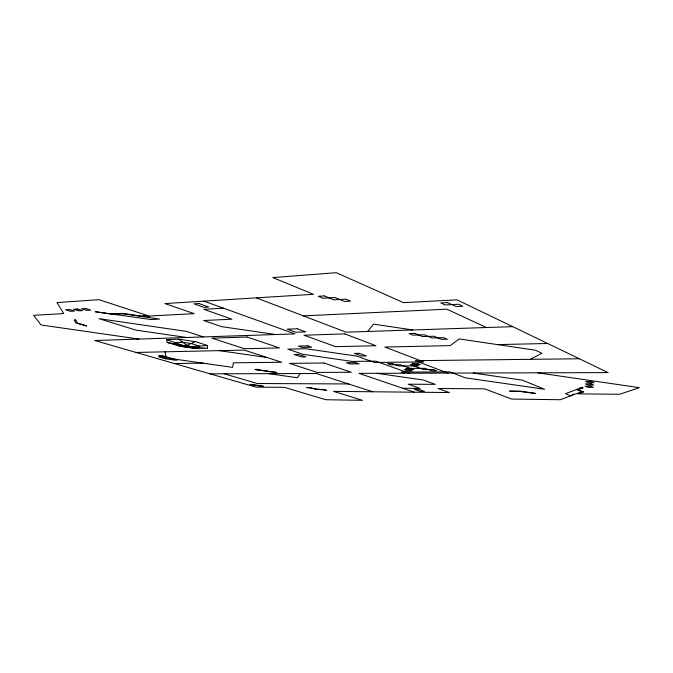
<?xml version="1.0" encoding="UTF-8"?>
<svg xmlns="http://www.w3.org/2000/svg" width="673" height="673" viewBox="0 0 673 673"><rect width="100%" height="100%" fill="white"/><g stroke="black" fill="none" stroke-linecap="round" stroke-linejoin="round"><path stroke-width="1.01" d="M207.477 348.235L207.57 345.501L195.271 341.606L178.74 339.217L166.694 339.596L167.198 342.431L179.548 346.233L195.49 348.521L207.477 348.235L179.548 346.233M300.091 373.557L297.491 377.763L268.628 373.65M367.584 331.469L373.582 324.15L412.801 329.963M573.825 393.898L570.662 395.859L565.556 393.73L582.179 387.32L583.163 387.749L578.157 389.667M530.425 359.323L541.925 353.216L535.456 350.221L459.137 338.923L450.296 345.619L384.847 347.041L423.721 361.914L374.415 362.453L356.774 356.11L306.131 348.749L287.808 349.152L302.985 354.309L352.13 361.426L375.736 361.149L409.117 373.221M195.271 341.606L186.901 345.367L182.888 345.476L167.198 342.431M537.761 372.825L639.35 387.665L619.581 394.277L578.065 393.856L583.314 391.896L581.649 391.753L560.298 399.737L511.64 399.055L484.56 388.834L437.93 388.489L449.354 392.544L333.606 391.375L362.486 400.326L325.867 399.72L284.292 387.337L255.984 387.126L94.843 340.53L294.951 333.884L203.869 301.134M207.57 345.501L191.006 346.645L186.901 345.367L178.74 339.217M112.601 313.921L122.587 313.366L140.817 316.024L147.85 315.645L98.965 299.67L56.961 302.589L63.792 313.551L33.65 315.334L41.019 324.966L138.941 339.066M124.867 313.694L113.308 314.341L95.196 311.7L150.962 319.515L159.61 319.086L123.277 313.786M223.503 308.192L203.776 309.294L231.958 319.195L203.65 320.516L221.686 326.649L275.577 334.523M141.473 316.436L194.261 313.66L164.902 303.565L313.483 294.294L272.834 277.587L336.307 272.674L403.472 302.657L457.034 299.838L608.098 372.606L359.003 373.372L414.316 392.191M303.388 315.864L446.83 309.185L486.436 327.524M512.691 326.649L346.023 332.184L256.329 297.861M136.064 352.45L244.148 350.095L281.676 362.251L233.405 362.823L232.547 367.374L173.626 358.961L166.45 359.079L158.803 356.85L165.987 356.724L165.011 351.819M497.423 344.593L547.671 343.499M174.341 363.521L203.162 363.176M579.318 358.751L415.241 360.686L447.907 373.103M209.993 373.826L316.403 373.507L348.715 384.014M348.631 383.947L257.33 383.517L224.151 373.784M402.656 388.22L420.078 388.355L408.183 384.216L435.313 384.342L423.241 380.001L376.813 373.322M372.792 391.77L348.505 383.947M186.665 337.476L136.097 330.157L99.032 318.674L186.211 331.335L203.456 336.921M219.314 350.641L267.013 357.506M473.237 373.027L522.441 380.169L544.617 389.28L465.194 377.789L449.766 371.883L401.184 372.076L404.414 373.237M195.49 348.521L182.888 345.476L166.694 339.596M143.711 315.351L149.675 316.747M576.475 389.524L581.649 391.753M577.182 389.246L583.314 391.896M580.05 387.505L582.683 388.649M69.504 309.521L65.533 309.773L70.564 311.321L74.535 311.077L69.504 309.521M77.538 309.016L73.508 309.269L78.539 310.833L82.569 310.589L77.538 309.016M85.69 308.512L81.601 308.764L86.632 310.346L90.729 310.102L85.69 308.512M198.88 303.531L193.959 303.826L203.801 307.309L208.714 307.023L198.88 303.531M324.302 295.918L318.321 296.28L323.099 298.248L335.104 297.533L344.475 301.445L350.54 301.109L345.888 299.157L333.8 299.847L324.302 295.918M75.595 319.902L74.165 319.978L75.965 323.023L86.842 325.959L77.496 323.158L75.595 319.902M447.57 302.598L440.807 302.943L445.08 304.936L458.641 304.263L462.839 306.265L456.042 306.594L447.57 302.598M297.331 328.794L287.312 329.164L295.733 332.218L305.727 331.873L297.331 328.794M247.193 337.022L211.953 338.149L244.459 348.732L279.43 347.933L247.193 337.022M344.795 333.901L304.003 335.204L335.65 346.654L375.921 345.737L344.795 333.901M414.804 333.396L409.066 333.572L412.928 335.162L424.427 334.817L431.999 337.981L443.633 337.661L447.343 339.234L441.513 339.385L434.043 336.239L422.467 336.576L414.804 333.396M182.846 342.313L174.829 342.549L175.022 343.953L183.249 346.486L191.275 347.638L199.284 347.445L199.267 346.073L191.056 343.499L182.846 342.313M307.771 345.838L298.4 346.065L302.278 347.411L311.649 347.201L307.771 345.838M162.117 355.588L158.517 355.655L173.811 360.122L177.403 360.072L162.117 355.588M298.501 354.393L294.051 354.469L301.479 356.968L305.912 356.9L298.501 354.393M359.205 353.325L354.334 353.409L361.586 356.034L366.44 355.958L359.205 353.325M323.932 362.999L289.449 363.37L317.193 372.405L351.314 372.27L323.932 362.999M355.63 362.654L346.418 362.755L349.91 363.967L359.096 363.874L355.63 362.654M392.266 363.546L387.429 363.597L390.828 364.825L400.519 364.741L413.76 369.62L404.145 369.67L407.409 370.857L412.187 370.84L405.659 368.442L425.193 368.324L431.654 370.747L436.609 370.722L433.395 369.511L423.51 369.57L410.337 364.657L420.297 364.564L416.949 363.302L411.943 363.353L418.623 365.86L399.013 366.019L392.266 363.546M258.71 369.393L254.848 369.418L258.331 370.486L266.079 370.444L272.952 372.573L276.855 372.556L273.431 371.496L265.642 371.53L258.71 369.393M591.466 381.498L585.737 381.49L588.421 382.693L594.133 382.71L591.466 381.498M591.079 383.888L585.417 383.871L588.067 385.049L593.712 385.074L591.079 383.888M253.469 384.418L249.969 384.401L253.149 385.326L260.165 385.368L263.32 386.294L259.803 386.268L253.469 384.418M590.692 386.226L585.098 386.193L587.722 387.354L593.3 387.387L590.692 386.226M310.118 387.53L306.366 387.505C313.164 388.557 319.978 389.507 326.809 390.407L323.789 389.474L316.234 389.406L310.118 387.53M418.606 389.331L414.248 389.297L420.045 391.291L424.394 391.333L418.606 389.331M520.086 391.206L509.562 391.114L520.136 391.467L535.447 393.419L520.086 391.206"/></g></svg>
